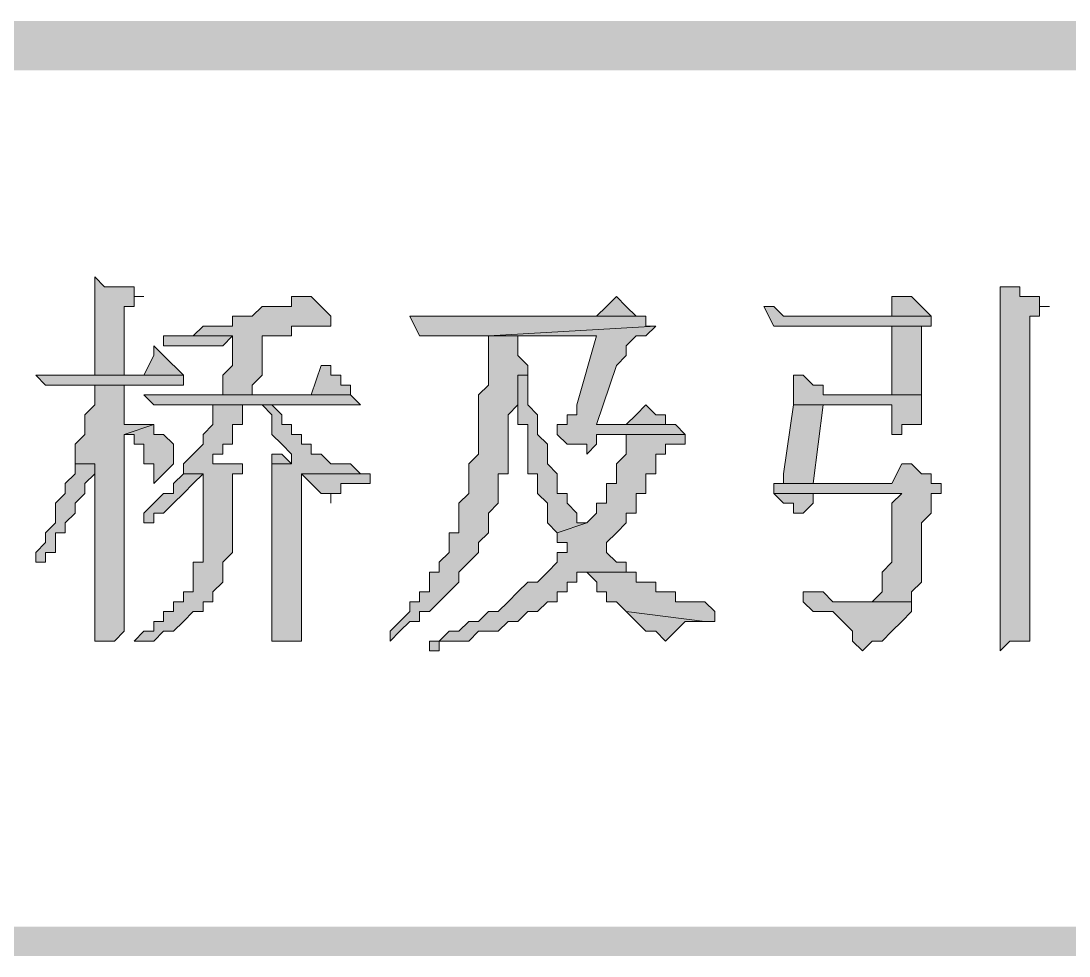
# Model space of a CAD drawing. Header units: millimetres. Extents: x 6 to 291, y 4 to 206.
# Drawn here: x 246.359 to 250.867, y 12.531 to 16.552 of the extents above; entities that cross this region are included whole.
import ezdxf

# ---------------------------------------------------------------- set-up
doc = ezdxf.new("R2010")
doc.units = ezdxf.units.MM
doc.layers.add('C00-00-00', color=7, linetype='Continuous')

msp = doc.modelspace()

# ---------------------------------------------------------------- hatches: boundary and pattern name
at = {"layer": 'C00-00-00'}
h = msp.add_hatch(color=256, dxfattribs=at)
h.dxf.hatch_style = 2
h.paths.add_polyline_path([(286.342664, 16.340669), (286.342664, 16.552333), (101.388337, 16.340669)])
h = msp.add_hatch(color=256, dxfattribs=at)
h.dxf.hatch_style = 2
h.paths.add_polyline_path([(286.342664, 16.552333), (101.388337, 16.340669), (101.388337, 16.552333)])
h = msp.add_hatch(color=256, dxfattribs=at)
h.dxf.hatch_style = 2
h.paths.add_polyline_path([(246.676335, 15.451673), (246.676335, 15.02834), (246.507002, 15.02834), (246.803335, 15.02834), (246.803335, 15.324673), (246.845669, 15.324673), (246.845669, 15.367006), (246.888002, 15.367006), (246.845669, 15.367006), (246.845669, 15.40934), (246.803335, 15.40934), (246.718669, 15.40934)])
h = msp.add_hatch(color=256, dxfattribs=at)
h.dxf.hatch_style = 2
h.paths.add_polyline_path([(250.570994, 15.409331), (250.570994, 13.842997), (250.613328, 13.885331), (250.655661, 13.885331), (250.697994, 13.885331), (250.697994, 13.927664), (250.697994, 15.282331), (250.740328, 15.282331), (250.740328, 15.324664), (250.782661, 15.324664), (250.740328, 15.324664), (250.740328, 15.366997), (250.697994, 15.366997), (250.655661, 15.366997), (250.655661, 15.409331)])
h = msp.add_hatch(color=256, dxfattribs=at)
h.dxf.hatch_style = 2
h.paths.add_polyline_path([(247.607674, 15.367004), (247.56534, 15.367004), (247.523007, 15.367004), (247.523007, 15.324671), (247.480674, 15.324671), (247.43834, 15.324671), (247.396007, 15.324671), (247.353674, 15.282338), (247.31134, 15.282338), (247.269007, 15.282338), (247.269007, 15.240004), (247.18434, 15.240004), (247.142007, 15.240004), (247.099674, 15.197671), (247.015007, 15.197671), (246.972674, 15.197671), (247.269007, 15.197671), (247.269007, 15.155338), (247.269007, 15.113004), (247.269007, 15.070671), (247.226674, 15.028338), (247.226674, 14.986004), (247.226674, 14.943671), (247.353674, 14.943671), (247.353674, 14.986004), (247.396007, 15.028338), (247.396007, 15.113004), (247.396007, 15.197671), (247.43834, 15.197671), (247.523007, 15.197671), (247.523007, 15.240004), (247.69234, 15.240004), (247.69234, 15.282338), (247.650007, 15.324671)])
h = msp.add_hatch(color=256, dxfattribs=at)
h.dxf.hatch_style = 2
h.paths.add_polyline_path([(248.919997, 15.367004), (248.877663, 15.324671), (248.83533, 15.282338), (248.115663, 15.282338), (249.046997, 15.282338), (249.004663, 15.282338), (248.96233, 15.324671)])
h = msp.add_hatch(color=256, dxfattribs=at)
h.dxf.hatch_style = 2
h.paths.add_polyline_path([(250.147667, 15.367004), (250.105334, 15.367004), (250.105334, 15.282338), (249.639667, 15.282338), (250.274667, 15.282338), (250.232334, 15.324671), (250.190001, 15.367004)])
h = msp.add_hatch(color=256, dxfattribs=at)
h.dxf.hatch_style = 2
h.paths.add_polyline_path([(249.555003, 15.324662), (249.597337, 15.239995), (249.63967, 15.239995), (250.27467, 15.239995), (250.27467, 15.282329), (249.63967, 15.282329), (249.597337, 15.324662)])
h = msp.add_hatch(color=256, dxfattribs=at)
h.dxf.hatch_style = 2
h.paths.add_polyline_path([(248.031001, 15.282336), (248.073334, 15.197669), (248.369667, 15.197669), (249.089334, 15.240002), (249.047001, 15.240002), (249.047001, 15.282336), (248.115667, 15.282336), (248.073334, 15.282336)])
h = msp.add_hatch(color=256, dxfattribs=at)
h.dxf.hatch_style = 2
h.paths.add_polyline_path([(249.089334, 15.24001), (248.369667, 15.197676), (248.835334, 15.197676), (248.750667, 14.901343), (248.750667, 14.85901), (248.708334, 14.85901), (248.708334, 14.816676), (248.666001, 14.816676), (248.666001, 14.774343), (248.708334, 14.73201), (248.750667, 14.73201), (248.793001, 14.73201), (248.793001, 14.689676), (248.835334, 14.73201), (248.835334, 14.774343), (249.216334, 14.774343), (249.174001, 14.816676), (248.835334, 14.816676), (248.920001, 15.070676), (248.962334, 15.11301), (248.962334, 15.155343), (249.004667, 15.197676), (249.047001, 15.197676)])
h = msp.add_hatch(color=256, dxfattribs=at)
h.dxf.hatch_style = 2
h.paths.add_polyline_path([(250.274662, 15.24001), (250.105329, 15.24001), (250.105329, 14.943676), (249.851329, 14.943676), (250.232329, 14.943676), (250.232329, 15.197676), (250.232329, 15.24001)])
h = msp.add_hatch(color=256, dxfattribs=at)
h.dxf.hatch_style = 2
h.paths.add_polyline_path([(246.972667, 15.197667), (246.972667, 15.155334), (247.057334, 15.155334), (247.226667, 15.155334), (247.269001, 15.197667)])
h = msp.add_hatch(color=256, dxfattribs=at)
h.dxf.hatch_style = 2
h.paths.add_polyline_path([(248.369659, 15.197667), (248.369659, 14.986001), (248.327326, 14.943667), (248.327326, 14.816667), (248.327326, 14.774334), (248.327326, 14.689667), (248.284992, 14.647334), (248.284992, 14.562667), (248.284992, 14.520334), (248.242659, 14.478001), (248.242659, 14.435667), (248.242659, 14.393334), (248.242659, 14.351001), (248.200326, 14.351001), (248.200326, 14.308667), (248.200326, 14.266334), (248.157992, 14.224001), (248.157992, 14.181667), (248.115659, 14.181667), (248.115659, 14.139334), (248.115659, 14.097001), (248.073326, 14.097001), (248.073326, 14.054667), (248.030992, 14.054667), (248.030992, 14.012334), (247.988659, 13.970001), (247.946326, 13.927667), (247.946326, 13.885334), (247.988659, 13.927667), (248.030992, 13.970001), (248.073326, 13.970001), (248.073326, 14.012334), (248.115659, 14.012334), (248.157992, 14.054667), (248.200326, 14.097001), (248.242659, 14.139334), (248.242659, 14.181667), (248.284992, 14.224001), (248.327326, 14.266334), (248.327326, 14.308667), (248.369659, 14.351001), (248.369659, 14.393334), (248.369659, 14.435667), (248.411992, 14.478001), (248.411992, 14.520334), (248.411992, 14.605001), (248.454326, 14.605001), (248.454326, 14.732001), (248.454326, 14.774334), (248.454326, 14.859001), (248.496659, 14.901334), (248.496659, 15.028334), (248.538992, 15.028334), (248.538992, 15.070667), (248.496659, 15.113001), (248.496659, 15.197667), (248.835326, 15.197667)])
h = msp.add_hatch(color=256, dxfattribs=at)
h.dxf.hatch_style = 2
h.paths.add_polyline_path([(246.930341, 15.155341), (246.930341, 15.113008), (246.888008, 15.028341), (246.803341, 15.028341), (247.057341, 15.028341), (246.972674, 15.113008)])
h = msp.add_hatch(color=256, dxfattribs=at)
h.dxf.hatch_style = 2
h.paths.add_polyline_path([(247.65, 15.070672), (247.607667, 14.943672), (246.972667, 14.943672), (247.777, 14.943672), (247.777, 14.986006), (247.734667, 14.986006), (247.734667, 15.028339), (247.692333, 15.028339), (247.692333, 15.070672)])
h = msp.add_hatch(color=256, dxfattribs=at)
h.dxf.hatch_style = 2
h.paths.add_polyline_path([(246.422329, 15.02833), (246.464663, 14.985997), (246.506996, 14.985997), (247.057329, 14.985997), (247.057329, 15.02833), (246.803329, 15.02833)])
h = msp.add_hatch(color=256, dxfattribs=at)
h.dxf.hatch_style = 2
h.paths.add_polyline_path([(248.538996, 15.02833), (248.496663, 15.02833), (248.496663, 14.985997), (248.496663, 14.943663), (248.496663, 14.90133), (248.496663, 14.816663), (248.538996, 14.816663), (248.538996, 14.731997), (248.538996, 14.689663), (248.538996, 14.604997), (248.581329, 14.604997), (248.581329, 14.562663), (248.581329, 14.52033), (248.623663, 14.477997), (248.623663, 14.435663), (248.623663, 14.39333), (248.665996, 14.350997), (248.792996, 14.39333), (248.750663, 14.39333), (248.750663, 14.435663), (248.708329, 14.477997), (248.708329, 14.52033), (248.665996, 14.52033), (248.665996, 14.562663), (248.665996, 14.604997), (248.623663, 14.64733), (248.623663, 14.689663), (248.623663, 14.731997), (248.581329, 14.77433), (248.581329, 14.816663), (248.581329, 14.858997), (248.538996, 14.90133), (248.538996, 14.943663), (248.538996, 14.985997)])
h = msp.add_hatch(color=256, dxfattribs=at)
h.dxf.hatch_style = 2
h.paths.add_polyline_path([(249.681998, 15.02833), (249.681998, 14.943663), (249.681998, 14.90133), (250.105331, 14.90133), (250.105331, 14.816663), (250.105331, 14.77433), (250.147665, 14.77433), (250.147665, 14.816663), (250.189998, 14.816663), (250.232331, 14.816663), (250.232331, 14.943663), (249.851331, 14.943663), (249.808998, 14.943663), (249.808998, 14.985997), (249.766665, 14.985997), (249.724331, 15.02833)])
h = msp.add_hatch(color=256, dxfattribs=at)
h.dxf.hatch_style = 2
h.paths.add_polyline_path([(246.80333, 14.986004), (246.67633, 14.986004), (246.67633, 14.94367), (246.67633, 14.901337), (246.633997, 14.859004), (246.633997, 14.81667), (246.633997, 14.774337), (246.591663, 14.732004), (246.591663, 14.647337), (246.67633, 14.647337), (246.67633, 13.885337), (246.718663, 13.885337), (246.760997, 13.885337), (246.80333, 13.92767), (246.80333, 13.970004), (246.80333, 14.774337), (246.93033, 14.81667), (246.887997, 14.81667), (246.80333, 14.81667)])
h = msp.add_hatch(color=256, dxfattribs=at)
h.dxf.hatch_style = 2
h.paths.add_polyline_path([(246.887999, 14.943661), (246.930332, 14.901328), (247.776999, 14.901328), (247.819332, 14.901328), (247.776999, 14.943661), (246.972665, 14.943661)])
h = msp.add_hatch(color=256, dxfattribs=at)
h.dxf.hatch_style = 2
h.paths.add_polyline_path([(247.311326, 14.901335), (247.184326, 14.901335), (247.184326, 14.859002), (247.184326, 14.816669), (247.141992, 14.774335), (247.141992, 14.732002), (247.099659, 14.689669), (247.057326, 14.647335), (247.057326, 14.605002), (247.141992, 14.605002), (247.141992, 14.393335), (247.141992, 14.351002), (247.141992, 14.224002), (247.099659, 14.224002), (247.099659, 14.181669), (247.099659, 14.139335), (247.099659, 14.097002), (247.057326, 14.097002), (247.057326, 14.054669), (247.014992, 14.054669), (247.014992, 14.012335), (246.972659, 14.012335), (246.972659, 13.970002), (246.930326, 13.970002), (246.930326, 13.927669), (246.887992, 13.927669), (246.845659, 13.885335), (246.887992, 13.885335), (246.930326, 13.885335), (246.972659, 13.927669), (247.014992, 13.927669), (247.057326, 13.970002), (247.099659, 14.012335), (247.141992, 14.012335), (247.141992, 14.054669), (247.184326, 14.054669), (247.184326, 14.097002), (247.226659, 14.139335), (247.226659, 14.181669), (247.226659, 14.224002), (247.268992, 14.266335), (247.268992, 14.562669), (247.268992, 14.605002), (247.311326, 14.605002), (247.311326, 14.647335), (247.268992, 14.647335), (247.226659, 14.647335), (247.184326, 14.647335), (247.184326, 14.689669), (247.226659, 14.689669), (247.226659, 14.732002), (247.268992, 14.732002), (247.268992, 14.774335), (247.268992, 14.816669), (247.311326, 14.816669), (247.311326, 14.859002)])
h = msp.add_hatch(color=256, dxfattribs=at)
h.dxf.hatch_style = 2
h.paths.add_polyline_path([(247.438337, 14.901335), (247.396003, 14.901335), (247.438337, 14.859002), (247.438337, 14.816669), (247.438337, 14.774335), (247.48067, 14.732002), (247.523003, 14.689669), (247.523003, 14.647335), (247.438337, 14.647335), (247.438337, 13.885335), (247.48067, 13.885335), (247.523003, 13.885335), (247.565337, 13.885335), (247.565337, 13.927669), (247.565337, 14.605002), (247.86167, 14.605002), (247.819337, 14.605002), (247.777003, 14.647335), (247.73467, 14.647335), (247.692337, 14.647335), (247.650003, 14.689669), (247.60767, 14.689669), (247.60767, 14.732002), (247.565337, 14.732002), (247.565337, 14.774335), (247.523003, 14.774335), (247.523003, 14.816669), (247.48067, 14.816669), (247.48067, 14.859002)])
h = msp.add_hatch(color=256, dxfattribs=at)
h.dxf.hatch_style = 2
h.paths.add_polyline_path([(249.047008, 14.901335), (249.004674, 14.859002), (248.962341, 14.816669), (248.835341, 14.816669), (249.174008, 14.816669), (249.131674, 14.816669), (249.131674, 14.859002), (249.089341, 14.859002)])
h = msp.add_hatch(color=256, dxfattribs=at)
h.dxf.hatch_style = 2
h.paths.add_polyline_path([(249.681998, 14.901335), (249.639665, 14.605002), (249.639665, 14.562669), (249.766665, 14.562669), (249.808998, 14.901335), (250.105331, 14.901335)])
h = msp.add_hatch(color=256, dxfattribs=at)
h.dxf.hatch_style = 2
h.paths.add_polyline_path([(246.930341, 14.816666), (246.803341, 14.774333), (246.845674, 14.774333), (246.845674, 14.732), (246.888008, 14.732), (246.888008, 14.689666), (246.888008, 14.647333), (246.930341, 14.647333), (246.930341, 14.605), (246.930341, 14.562666), (246.972674, 14.605), (247.015008, 14.647333), (247.015008, 14.732), (246.972674, 14.774333), (246.930341, 14.774333)])
h = msp.add_hatch(color=256, dxfattribs=at)
h.dxf.hatch_style = 2
h.paths.add_polyline_path([(249.216329, 14.77434), (248.962329, 14.77434), (248.962329, 14.732007), (248.962329, 14.689674), (248.919996, 14.64734), (248.919996, 14.605007), (248.919996, 14.562674), (248.877662, 14.562674), (248.877662, 14.52034), (248.877662, 14.478007), (248.835329, 14.478007), (248.835329, 14.435674), (248.792996, 14.39334), (248.665996, 14.351007), (248.665996, 14.308674), (248.708329, 14.308674), (248.708329, 14.26634), (248.665996, 14.26634), (248.665996, 14.224007), (248.623662, 14.181674), (248.581329, 14.13934), (248.538996, 14.13934), (248.496662, 14.097007), (248.454329, 14.054674), (248.411996, 14.01234), (248.369662, 14.01234), (248.327329, 13.970007), (248.284996, 13.970007), (248.242662, 13.927674), (248.200329, 13.927674), (248.157996, 13.88534), (248.115662, 13.88534), (248.115662, 13.843007), (248.157996, 13.843007), (248.157996, 13.88534), (248.242662, 13.88534), (248.284996, 13.88534), (248.327329, 13.927674), (248.369662, 13.927674), (248.411996, 13.927674), (248.454329, 13.970007), (248.496662, 13.970007), (248.538996, 14.01234), (248.581329, 14.01234), (248.623662, 14.054674), (248.665996, 14.054674), (248.665996, 14.097007), (248.708329, 14.097007), (248.708329, 14.13934), (248.750662, 14.13934), (248.750662, 14.181674), (248.792996, 14.181674), (248.962329, 14.181674), (248.962329, 14.224007), (248.919996, 14.224007), (248.877662, 14.26634), (248.877662, 14.308674), (248.919996, 14.351007), (248.962329, 14.39334), (248.962329, 14.435674), (249.004662, 14.435674), (249.004662, 14.478007), (249.004662, 14.52034), (249.046996, 14.52034), (249.046996, 14.562674), (249.046996, 14.605007), (249.089329, 14.605007), (249.089329, 14.64734), (249.089329, 14.689674), (249.131662, 14.689674), (249.131662, 14.732007), (249.173996, 14.732007), (249.216329, 14.732007)])
h = msp.add_hatch(color=256, dxfattribs=at)
h.dxf.hatch_style = 2
h.paths.add_polyline_path([(247.438337, 14.689672), (247.438337, 14.647329), (247.523005, 14.647329), (247.480663, 14.689672)])
h = msp.add_hatch(color=256, dxfattribs=at)
h.dxf.hatch_style = 2
h.paths.add_polyline_path([(246.591667, 14.647329), (246.591667, 14.604996), (246.549333, 14.562663), (246.549333, 14.520329), (246.507, 14.477996), (246.507, 14.435663), (246.507, 14.393329), (246.464667, 14.350996), (246.464667, 14.308663), (246.422333, 14.266329), (246.422333, 14.223996), (246.464667, 14.223996), (246.464667, 14.266329), (246.507, 14.266329), (246.507, 14.308663), (246.507, 14.350996), (246.549333, 14.350996), (246.549333, 14.393329), (246.591667, 14.435663), (246.591667, 14.477996), (246.634, 14.520329), (246.634, 14.562663), (246.676333, 14.604996), (246.676333, 14.647329)])
h = msp.add_hatch(color=256, dxfattribs=at)
h.dxf.hatch_style = 2
h.paths.add_polyline_path([(250.189994, 14.647329), (250.14766, 14.647329), (250.105327, 14.562663), (249.76666, 14.562663), (249.63966, 14.562663), (249.597327, 14.562663), (249.597327, 14.520329), (250.14766, 14.520329), (250.105327, 14.477996), (250.105327, 14.350996), (250.105327, 14.308663), (250.105327, 14.223996), (250.062994, 14.181663), (250.062994, 14.139329), (250.062994, 14.096996), (250.02066, 14.054663), (249.978327, 14.054663), (250.189994, 14.054663), (250.189994, 14.096996), (250.232327, 14.139329), (250.232327, 14.223996), (250.232327, 14.266329), (250.232327, 14.393329), (250.27466, 14.435663), (250.27466, 14.477996), (250.27466, 14.520329), (250.316994, 14.520329), (250.316994, 14.562663), (250.27466, 14.562663), (250.27466, 14.604996), (250.232327, 14.604996)])
h = msp.add_hatch(color=256, dxfattribs=at)
h.dxf.hatch_style = 2
h.paths.add_polyline_path([(247.057336, 14.605003), (247.015003, 14.56267), (247.015003, 14.520336), (246.972669, 14.520336), (246.930336, 14.478003), (246.888003, 14.43567), (246.888003, 14.393336), (246.930336, 14.393336), (246.930336, 14.43567), (246.972669, 14.43567), (247.015003, 14.478003), (247.057336, 14.520336), (247.099669, 14.56267), (247.142003, 14.605003)])
h = msp.add_hatch(color=256, dxfattribs=at)
h.dxf.hatch_style = 2
h.paths.add_polyline_path([(247.861663, 14.605003), (247.56533, 14.605003), (247.607663, 14.56267), (247.649997, 14.520336), (247.69233, 14.520336), (247.69233, 14.478003), (247.69233, 14.520336), (247.734663, 14.520336), (247.734663, 14.56267), (247.776997, 14.56267), (247.861663, 14.56267)])
h = msp.add_hatch(color=256, dxfattribs=at)
h.dxf.hatch_style = 2
h.paths.add_polyline_path([(249.597329, 14.520334), (249.639663, 14.478001), (249.681996, 14.478001), (249.681996, 14.435668), (249.724329, 14.435668), (249.766663, 14.478001), (249.766663, 14.520334), (250.147663, 14.520334)])
h = msp.add_hatch(color=256, dxfattribs=at)
h.dxf.hatch_style = 2
h.paths.add_polyline_path([(248.962339, 14.181676), (248.793006, 14.181676), (248.835339, 14.139343), (248.835339, 14.09701), (248.877672, 14.09701), (248.877672, 14.054676), (248.920006, 14.054676), (248.962339, 14.012343), (249.301006, 13.97001), (249.343339, 13.97001), (249.343339, 14.012343), (249.301006, 14.054676), (249.258672, 14.054676), (249.216339, 14.054676), (249.174006, 14.054676), (249.174006, 14.09701), (249.131672, 14.09701), (249.089339, 14.09701), (249.089339, 14.139343), (249.047006, 14.139343), (249.004672, 14.139343), (249.004672, 14.181676)])
h = msp.add_hatch(color=256, dxfattribs=at)
h.dxf.hatch_style = 2
h.paths.add_polyline_path([(249.72434, 14.097008), (249.72434, 14.054674), (249.766674, 14.012341), (249.809007, 14.012341), (249.85134, 14.012341), (249.893674, 13.970008), (249.936007, 13.927674), (249.936007, 13.885341), (249.97834, 13.843008), (250.020674, 13.885341), (250.063007, 13.885341), (250.10534, 13.927674), (250.147674, 13.970008), (250.190007, 14.012341), (250.190007, 14.054674), (249.85134, 14.054674), (249.809007, 14.097008)])
h = msp.add_hatch(color=256, dxfattribs=at)
h.dxf.hatch_style = 2
h.paths.add_polyline_path([(248.962339, 14.012339), (249.004672, 13.970006), (249.047006, 13.927672), (249.089339, 13.927672), (249.131672, 13.885339), (249.174006, 13.927672), (249.216339, 13.970006), (249.301006, 13.970006)])
h = msp.add_hatch(color=256, dxfattribs=at)
h.dxf.hatch_style = 2
h.paths.add_polyline_path([(139.784669, 12.657674), (139.784669, 12.530663), (286.342664, 12.657674)])
h = msp.add_hatch(color=256, dxfattribs=at)
h.dxf.hatch_style = 2
h.paths.add_polyline_path([(139.784669, 12.530663), (286.342664, 12.657674), (286.342664, 12.530663)])
h = msp.add_hatch(color=256, dxfattribs=at)
h.dxf.hatch_style = 2
h.paths.add_polyline_path([(139.784669, 12.657674), (139.784669, 12.530663), (286.342664, 12.657674)])
h = msp.add_hatch(color=256, dxfattribs=at)
h.dxf.hatch_style = 2
h.paths.add_polyline_path([(139.784669, 12.530663), (286.342664, 12.657674), (286.342664, 12.530663)])

# ---------------------------------------------------------------- linework, layer by layer
at = {"layer": 'C00-00-00', "lineweight": 13}
for points in [[(246.676335, 15.451673), (246.676335, 15.02834), (246.507002, 15.02834), (246.803335, 15.02834), (246.803335, 15.324673), (246.845669, 15.324673), (246.845669, 15.367006), (246.888002, 15.367006), (246.845669, 15.367006), (246.845669, 15.40934), (246.803335, 15.40934), (246.718669, 15.40934)], [(250.570994, 15.409331), (250.570994, 13.842997), (250.613328, 13.885331), (250.655661, 13.885331), (250.697994, 13.885331), (250.697994, 13.927664), (250.697994, 15.282331), (250.740328, 15.282331), (250.740328, 15.324664), (250.782661, 15.324664), (250.740328, 15.324664), (250.740328, 15.366997), (250.697994, 15.366997), (250.655661, 15.366997), (250.655661, 15.409331)], [(247.607674, 15.367004), (247.56534, 15.367004), (247.523007, 15.367004), (247.523007, 15.324671), (247.480674, 15.324671), (247.43834, 15.324671), (247.396007, 15.324671), (247.353674, 15.282338), (247.31134, 15.282338), (247.269007, 15.282338), (247.269007, 15.240004), (247.18434, 15.240004), (247.142007, 15.240004), (247.099674, 15.197671), (247.015007, 15.197671), (246.972674, 15.197671), (247.269007, 15.197671), (247.269007, 15.155338), (247.269007, 15.113004), (247.269007, 15.070671), (247.226674, 15.028338), (247.226674, 14.986004), (247.226674, 14.943671), (247.353674, 14.943671), (247.353674, 14.986004), (247.396007, 15.028338), (247.396007, 15.113004), (247.396007, 15.197671), (247.43834, 15.197671), (247.523007, 15.197671), (247.523007, 15.240004), (247.69234, 15.240004), (247.69234, 15.282338), (247.650007, 15.324671)], [(248.919997, 15.367004), (248.877663, 15.324671), (248.83533, 15.282338), (248.115663, 15.282338), (249.046997, 15.282338), (249.004663, 15.282338), (248.96233, 15.324671)], [(250.147667, 15.367004), (250.105334, 15.367004), (250.105334, 15.282338), (249.639667, 15.282338), (250.274667, 15.282338), (250.232334, 15.324671), (250.190001, 15.367004)], [(249.555003, 15.324662), (249.597337, 15.239995), (249.63967, 15.239995), (250.27467, 15.239995), (250.27467, 15.282329), (249.63967, 15.282329), (249.597337, 15.324662)], [(247.692326, 15.24001), (247.607674, 15.24001), (247.65, 15.24001)], [(248.031001, 15.282336), (248.073334, 15.197669), (248.369667, 15.197669), (249.089334, 15.240002), (249.047001, 15.240002), (249.047001, 15.282336), (248.115667, 15.282336), (248.073334, 15.282336)], [(249.089334, 15.24001), (248.369667, 15.197676), (248.835334, 15.197676), (248.750667, 14.901343), (248.750667, 14.85901), (248.708334, 14.85901), (248.708334, 14.816676), (248.666001, 14.816676), (248.666001, 14.774343), (248.708334, 14.73201), (248.750667, 14.73201), (248.793001, 14.73201), (248.793001, 14.689676), (248.835334, 14.73201), (248.835334, 14.774343), (249.216334, 14.774343), (249.174001, 14.816676), (248.835334, 14.816676), (248.920001, 15.070676), (248.962334, 15.11301), (248.962334, 15.155343), (249.004667, 15.197676), (249.047001, 15.197676)], [(250.274662, 15.24001), (250.105329, 15.24001), (250.105329, 14.943676), (249.851329, 14.943676), (250.232329, 14.943676), (250.232329, 15.197676), (250.232329, 15.24001)], [(246.972667, 15.197667), (246.972667, 15.155334), (247.057334, 15.155334), (247.226667, 15.155334), (247.269001, 15.197667)], [(248.369659, 15.197667), (248.369659, 14.986001), (248.327326, 14.943667), (248.327326, 14.816667), (248.327326, 14.774334), (248.327326, 14.689667), (248.284992, 14.647334), (248.284992, 14.562667), (248.284992, 14.520334), (248.242659, 14.478001), (248.242659, 14.435667), (248.242659, 14.393334), (248.242659, 14.351001), (248.200326, 14.351001), (248.200326, 14.308667), (248.200326, 14.266334), (248.157992, 14.224001), (248.157992, 14.181667), (248.115659, 14.181667), (248.115659, 14.139334), (248.115659, 14.097001), (248.073326, 14.097001), (248.073326, 14.054667), (248.030992, 14.054667), (248.030992, 14.012334), (247.988659, 13.970001), (247.946326, 13.927667), (247.946326, 13.885334), (247.988659, 13.927667), (248.030992, 13.970001), (248.073326, 13.970001), (248.073326, 14.012334), (248.115659, 14.012334), (248.157992, 14.054667), (248.200326, 14.097001), (248.242659, 14.139334), (248.242659, 14.181667), (248.284992, 14.224001), (248.327326, 14.266334), (248.327326, 14.308667), (248.369659, 14.351001), (248.369659, 14.393334), (248.369659, 14.435667), (248.411992, 14.478001), (248.411992, 14.520334), (248.411992, 14.605001), (248.454326, 14.605001), (248.454326, 14.732001), (248.454326, 14.774334), (248.454326, 14.859001), (248.496659, 14.901334), (248.496659, 15.028334), (248.538992, 15.028334), (248.538992, 15.070667), (248.496659, 15.113001), (248.496659, 15.197667), (248.835326, 15.197667)], [(246.930341, 15.155341), (246.930341, 15.113008), (246.888008, 15.028341), (246.803341, 15.028341), (247.057341, 15.028341), (246.972674, 15.113008)], [(247.65, 15.070672), (247.607667, 14.943672), (246.972667, 14.943672), (247.777, 14.943672), (247.777, 14.986006), (247.734667, 14.986006), (247.734667, 15.028339), (247.692333, 15.028339), (247.692333, 15.070672)], [(246.422329, 15.02833), (246.464663, 14.985997), (246.506996, 14.985997), (247.057329, 14.985997), (247.057329, 15.02833), (246.803329, 15.02833)], [(248.538996, 15.02833), (248.496663, 15.02833), (248.496663, 14.985997), (248.496663, 14.943663), (248.496663, 14.90133), (248.496663, 14.816663), (248.538996, 14.816663), (248.538996, 14.731997), (248.538996, 14.689663), (248.538996, 14.604997), (248.581329, 14.604997), (248.581329, 14.562663), (248.581329, 14.52033), (248.623663, 14.477997), (248.623663, 14.435663), (248.623663, 14.39333), (248.665996, 14.350997), (248.792996, 14.39333), (248.750663, 14.39333), (248.750663, 14.435663), (248.708329, 14.477997), (248.708329, 14.52033), (248.665996, 14.52033), (248.665996, 14.562663), (248.665996, 14.604997), (248.623663, 14.64733), (248.623663, 14.689663), (248.623663, 14.731997), (248.581329, 14.77433), (248.581329, 14.816663), (248.581329, 14.858997), (248.538996, 14.90133), (248.538996, 14.943663), (248.538996, 14.985997)], [(249.681998, 15.02833), (249.681998, 14.943663), (249.681998, 14.90133), (250.105331, 14.90133), (250.105331, 14.816663), (250.105331, 14.77433), (250.147665, 14.77433), (250.147665, 14.816663), (250.189998, 14.816663), (250.232331, 14.816663), (250.232331, 14.943663), (249.851331, 14.943663), (249.808998, 14.943663), (249.808998, 14.985997), (249.766665, 14.985997), (249.724331, 15.02833)], [(246.80333, 14.986004), (246.67633, 14.986004), (246.67633, 14.94367), (246.67633, 14.901337), (246.633997, 14.859004), (246.633997, 14.81667), (246.633997, 14.774337), (246.591663, 14.732004), (246.591663, 14.647337), (246.67633, 14.647337), (246.67633, 13.885337), (246.718663, 13.885337), (246.760997, 13.885337), (246.80333, 13.92767), (246.80333, 13.970004), (246.80333, 14.774337), (246.93033, 14.81667), (246.887997, 14.81667), (246.80333, 14.81667)], [(246.887999, 14.943661), (246.930332, 14.901328), (247.776999, 14.901328), (247.819332, 14.901328), (247.776999, 14.943661), (246.972665, 14.943661)], [(247.311326, 14.901335), (247.184326, 14.901335), (247.184326, 14.859002), (247.184326, 14.816669), (247.141992, 14.774335), (247.141992, 14.732002), (247.099659, 14.689669), (247.057326, 14.647335), (247.057326, 14.605002), (247.141992, 14.605002), (247.141992, 14.393335), (247.141992, 14.351002), (247.141992, 14.224002), (247.099659, 14.224002), (247.099659, 14.181669), (247.099659, 14.139335), (247.099659, 14.097002), (247.057326, 14.097002), (247.057326, 14.054669), (247.014992, 14.054669), (247.014992, 14.012335), (246.972659, 14.012335), (246.972659, 13.970002), (246.930326, 13.970002), (246.930326, 13.927669), (246.887992, 13.927669), (246.845659, 13.885335), (246.887992, 13.885335), (246.930326, 13.885335), (246.972659, 13.927669), (247.014992, 13.927669), (247.057326, 13.970002), (247.099659, 14.012335), (247.141992, 14.012335), (247.141992, 14.054669), (247.184326, 14.054669), (247.184326, 14.097002), (247.226659, 14.139335), (247.226659, 14.181669), (247.226659, 14.224002), (247.268992, 14.266335), (247.268992, 14.562669), (247.268992, 14.605002), (247.311326, 14.605002), (247.311326, 14.647335), (247.268992, 14.647335), (247.226659, 14.647335), (247.184326, 14.647335), (247.184326, 14.689669), (247.226659, 14.689669), (247.226659, 14.732002), (247.268992, 14.732002), (247.268992, 14.774335), (247.268992, 14.816669), (247.311326, 14.816669), (247.311326, 14.859002)], [(247.438337, 14.901335), (247.396003, 14.901335), (247.438337, 14.859002), (247.438337, 14.816669), (247.438337, 14.774335), (247.48067, 14.732002), (247.523003, 14.689669), (247.523003, 14.647335), (247.438337, 14.647335), (247.438337, 13.885335), (247.48067, 13.885335), (247.523003, 13.885335), (247.565337, 13.885335), (247.565337, 13.927669), (247.565337, 14.605002), (247.86167, 14.605002), (247.819337, 14.605002), (247.777003, 14.647335), (247.73467, 14.647335), (247.692337, 14.647335), (247.650003, 14.689669), (247.60767, 14.689669), (247.60767, 14.732002), (247.565337, 14.732002), (247.565337, 14.774335), (247.523003, 14.774335), (247.523003, 14.816669), (247.48067, 14.816669), (247.48067, 14.859002)], [(249.047008, 14.901335), (249.004674, 14.859002), (248.962341, 14.816669), (248.835341, 14.816669), (249.174008, 14.816669), (249.131674, 14.816669), (249.131674, 14.859002), (249.089341, 14.859002)], [(249.681998, 14.901335), (249.639665, 14.605002), (249.639665, 14.562669), (249.766665, 14.562669), (249.808998, 14.901335), (250.105331, 14.901335)], [(246.930341, 14.816666), (246.803341, 14.774333), (246.845674, 14.774333), (246.845674, 14.732), (246.888008, 14.732), (246.888008, 14.689666), (246.888008, 14.647333), (246.930341, 14.647333), (246.930341, 14.605), (246.930341, 14.562666), (246.972674, 14.605), (247.015008, 14.647333), (247.015008, 14.732), (246.972674, 14.774333), (246.930341, 14.774333)], [(249.216329, 14.77434), (248.962329, 14.77434), (248.962329, 14.732007), (248.962329, 14.689674), (248.919996, 14.64734), (248.919996, 14.605007), (248.919996, 14.562674), (248.877662, 14.562674), (248.877662, 14.52034), (248.877662, 14.478007), (248.835329, 14.478007), (248.835329, 14.435674), (248.792996, 14.39334), (248.665996, 14.351007), (248.665996, 14.308674), (248.708329, 14.308674), (248.708329, 14.26634), (248.665996, 14.26634), (248.665996, 14.224007), (248.623662, 14.181674), (248.581329, 14.13934), (248.538996, 14.13934), (248.496662, 14.097007), (248.454329, 14.054674), (248.411996, 14.01234), (248.369662, 14.01234), (248.327329, 13.970007), (248.284996, 13.970007), (248.242662, 13.927674), (248.200329, 13.927674), (248.157996, 13.88534), (248.115662, 13.88534), (248.115662, 13.843007), (248.157996, 13.843007), (248.157996, 13.88534), (248.242662, 13.88534), (248.284996, 13.88534), (248.327329, 13.927674), (248.369662, 13.927674), (248.411996, 13.927674), (248.454329, 13.970007), (248.496662, 13.970007), (248.538996, 14.01234), (248.581329, 14.01234), (248.623662, 14.054674), (248.665996, 14.054674), (248.665996, 14.097007), (248.708329, 14.097007), (248.708329, 14.13934), (248.750662, 14.13934), (248.750662, 14.181674), (248.792996, 14.181674), (248.962329, 14.181674), (248.962329, 14.224007), (248.919996, 14.224007), (248.877662, 14.26634), (248.877662, 14.308674), (248.919996, 14.351007), (248.962329, 14.39334), (248.962329, 14.435674), (249.004662, 14.435674), (249.004662, 14.478007), (249.004662, 14.52034), (249.046996, 14.52034), (249.046996, 14.562674), (249.046996, 14.605007), (249.089329, 14.605007), (249.089329, 14.64734), (249.089329, 14.689674), (249.131662, 14.689674), (249.131662, 14.732007), (249.173996, 14.732007), (249.216329, 14.732007)], [(247.438337, 14.689672), (247.438337, 14.647329), (247.523005, 14.647329), (247.480663, 14.689672)], [(246.591667, 14.647329), (246.591667, 14.604996), (246.549333, 14.562663), (246.549333, 14.520329), (246.507, 14.477996), (246.507, 14.435663), (246.507, 14.393329), (246.464667, 14.350996), (246.464667, 14.308663), (246.422333, 14.266329), (246.422333, 14.223996), (246.464667, 14.223996), (246.464667, 14.266329), (246.507, 14.266329), (246.507, 14.308663), (246.507, 14.350996), (246.549333, 14.350996), (246.549333, 14.393329), (246.591667, 14.435663), (246.591667, 14.477996), (246.634, 14.520329), (246.634, 14.562663), (246.676333, 14.604996), (246.676333, 14.647329)], [(250.189994, 14.647329), (250.14766, 14.647329), (250.105327, 14.562663), (249.76666, 14.562663), (249.63966, 14.562663), (249.597327, 14.562663), (249.597327, 14.520329), (250.14766, 14.520329), (250.105327, 14.477996), (250.105327, 14.350996), (250.105327, 14.308663), (250.105327, 14.223996), (250.062994, 14.181663), (250.062994, 14.139329), (250.062994, 14.096996), (250.02066, 14.054663), (249.978327, 14.054663), (250.189994, 14.054663), (250.189994, 14.096996), (250.232327, 14.139329), (250.232327, 14.223996), (250.232327, 14.266329), (250.232327, 14.393329), (250.27466, 14.435663), (250.27466, 14.477996), (250.27466, 14.520329), (250.316994, 14.520329), (250.316994, 14.562663), (250.27466, 14.562663), (250.27466, 14.604996), (250.232327, 14.604996)], [(247.057336, 14.605003), (247.015003, 14.56267), (247.015003, 14.520336), (246.972669, 14.520336), (246.930336, 14.478003), (246.888003, 14.43567), (246.888003, 14.393336), (246.930336, 14.393336), (246.930336, 14.43567), (246.972669, 14.43567), (247.015003, 14.478003), (247.057336, 14.520336), (247.099669, 14.56267), (247.142003, 14.605003)], [(247.861663, 14.605003), (247.56533, 14.605003), (247.607663, 14.56267), (247.649997, 14.520336), (247.69233, 14.520336), (247.69233, 14.478003), (247.69233, 14.520336), (247.734663, 14.520336), (247.734663, 14.56267), (247.776997, 14.56267), (247.861663, 14.56267)], [(249.597329, 14.520334), (249.639663, 14.478001), (249.681996, 14.478001), (249.681996, 14.435668), (249.724329, 14.435668), (249.766663, 14.478001), (249.766663, 14.520334), (250.147663, 14.520334)], [(248.962339, 14.181676), (248.793006, 14.181676), (248.835339, 14.139343), (248.835339, 14.09701), (248.877672, 14.09701), (248.877672, 14.054676), (248.920006, 14.054676), (248.962339, 14.012343), (249.301006, 13.97001), (249.343339, 13.97001), (249.343339, 14.012343), (249.301006, 14.054676), (249.258672, 14.054676), (249.216339, 14.054676), (249.174006, 14.054676), (249.174006, 14.09701), (249.131672, 14.09701), (249.089339, 14.09701), (249.089339, 14.139343), (249.047006, 14.139343), (249.004672, 14.139343), (249.004672, 14.181676)], [(249.72434, 14.097008), (249.72434, 14.054674), (249.766674, 14.012341), (249.809007, 14.012341), (249.85134, 14.012341), (249.893674, 13.970008), (249.936007, 13.927674), (249.936007, 13.885341), (249.97834, 13.843008), (250.020674, 13.885341), (250.063007, 13.885341), (250.10534, 13.927674), (250.147674, 13.970008), (250.190007, 14.012341), (250.190007, 14.054674), (249.85134, 14.054674), (249.809007, 14.097008)], [(248.962339, 14.012339), (249.004672, 13.970006), (249.047006, 13.927672), (249.089339, 13.927672), (249.131672, 13.885339), (249.174006, 13.927672), (249.216339, 13.970006), (249.301006, 13.970006)]]:
    msp.add_lwpolyline(points, close=True, dxfattribs=at)

doc.saveas('drawing.dxf')
